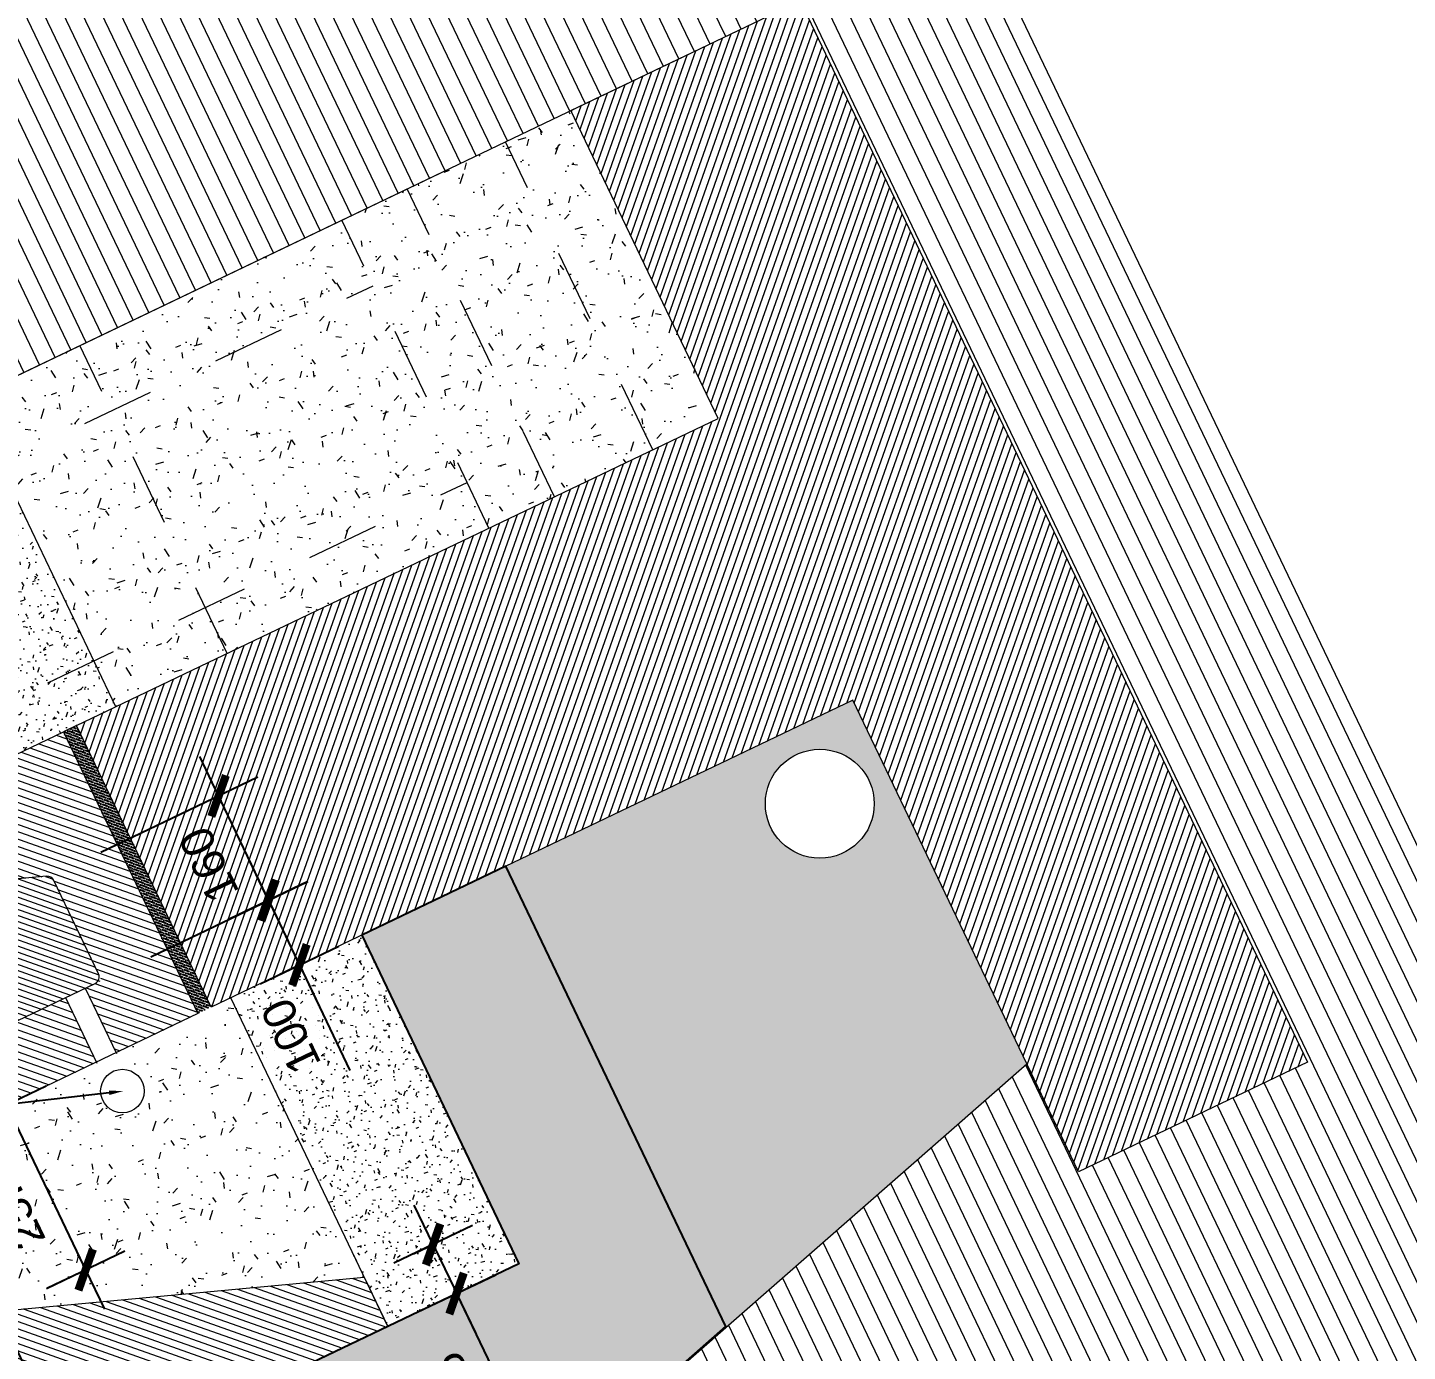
# Model space of a CAD drawing. Header units: metres. Extents: x 678805 to 1359287, y 2747329 to 5497370.
# Drawn here: x 679485.186 to 679487.086, y 2747419.676 to 2747421.499 of the extents above; entities that cross this region are included whole.
import ezdxf
from ezdxf import colors
from ezdxf.entities.mleader import LeaderData, LeaderLine
from ezdxf.math import Vec2, Vec3

# ---------------------------------------------------------------- set-up
doc = ezdxf.new("R2010")
doc.units = ezdxf.units.M
doc.linetypes.add('XREF_MON_WATERFEATURE$0$DASH_1', pattern=[0.4, 0.1, -0.3])
doc.linetypes.add('XREF_MON_WATERFEATURE$0$HIDDEN', pattern=[0.375, 0.25, -0.125])
for name, color, linetype, true_color in [('02-L-Waterfeatures 01', 7, 'Continuous', 0x4da6ff), ('XREF_MON_WATERFEATURE$0$01-TX-Dimensions_1-25', 7, 'Continuous', 0x3f5f7f), ('XREF_MON_WATERFEATURE$0$EIT_3 TR sorra', 7, 'Continuous', 0xd8ceb0)]:
    doc.layers.add(name, color=color, linetype=linetype, true_color=true_color)
doc.layers.add('XREF_MON_WATERFEATURE$0$00_Aux', color=6, linetype='Continuous', plot=False)
for name, color, linetype in [('XREF_MON_WATERFEATURE$0$01-TX', 7, 'Continuous'), ('XREF_MON_WATERFEATURE$0$02-L-Waterfeatures 02', 152, 'Continuous'), ('XREF_MON_WATERFEATURE$0$COTAUX', 7, 'Continuous')]:
    doc.layers.add(name, color=color, linetype=linetype)
for name, color, linetype, lineweight, true_color in [('XREF_MON_WATERFEATURE$0$02-L-projecció', 7, 'Continuous', 5, 0x636363), ('XREF_MON_WATERFEATURE$0$02-L-projecció 2', 7, 'Continuous', 5, 0x636363), ('XREF_MON_WATERFEATURE$0$3-TR grava', 7, 'Continuous', 5, 0x666666), ('XREF_MON_WATERFEATURE$0$3-TR tot_u', 7, 'Continuous', 5, 0x787878)]:
    doc.layers.add(name, color=color, linetype=linetype, lineweight=lineweight, true_color=true_color)
for name, color, linetype, lineweight in [('XREF_MON_WATERFEATURE$0$02-L-seccionat', 6, 'Continuous', 5), ('XREF_MON_WATERFEATURE$0$3-TR Formigó', 252, 'Continuous', 0), ('XREF_MON_WATERFEATURE$0$3-TR terra compactada', 45, 'Continuous', 0), ('XREF_MON_WATERFEATURE$0$3-TR Tot-u', 37, 'Continuous', 0)]:
    doc.layers.add(name, color=color, linetype=linetype, lineweight=lineweight)
doc.styles.add('XREF_MON_WATERFEATURE$0$Standard', font='arial.ttf')
doc.dimstyles.new('XREF_MON_WATERFEATURE$0$E20', dxfattribs={"dimscale": 0.03, "dimtxt": 1.5, "dimasz": 0.2, "dimexe": 0.1, "dimexo": 2.5, "dimgap": 1, "dimtad": 1, "dimdec": 0, "dimlfac": 1000, "dimzin": 0, "dimdsep": 46, "dimtxsty": 'XREF_MON_WATERFEATURE$0$Standard', "dimblk1": 'XREF_MON_WATERFEATURE$0$LINCOT200', "dimblk2": 'XREF_MON_WATERFEATURE$0$LINCOT200', "dimsah": 1, "dimcen": 0.1, "dimdle": 0.1, "dimclrt": 256, "dimadec": 0, "dimazin": 0, "dimtfac": 0.01538461538461539, "dimtdec": 0, "dimtofl": 0, "dimtmove": 0, "dimatfit": 3, "dimldrblk": 'XREF_MON_WATERFEATURE$0$LINCOT200', "dimfxl": 1, "dimtolj": 1, "dimtzin": 0, "dimarcsym": 0})
pattern_1 = [(44.99999999989516, (-45.99746788525954, 30.80656202230603), (-0.006735192090789537, 0.006735192090814185), [])]
pattern_2 = [(140.2767808813828, (0, 0), (0.007529408319146686, 0.09112977025436622), [0.009525, -0.104775]), (85.27678088138289, (0, 0), (-0.09544218246381948, -0.0180829760590076), [0.007619999999999997, -0.08382029208499997]), (190.7282255813828, (0.0006274492479860783, 0.007594123017042875), (-0.08791277024958873, 0.07304679397383136), [0.008095004399999994, -0.08904512229999995]), (136.4609808813828, (-0.02539970353245735, -0.0001227003522217274), (0.02036616536872721, 0.135639486306251), [0.0142875, -0.1571625]), (186.9123384913829, (-0.02370253717526793, 0.01118057989515364), (-0.1242850351344667, 0.1181030589831279), [0.01214251157, -0.13356780408]), (81.46093205138288, (-0.02539970353245735, -0.0001227003522217274), (-0.1242850351284048, 0.1181030589898943), [0.011429983535, -0.1257298659599999]), (111.2767808813828, (-0.01911112759262323, 0.01260782638564706), (0.05076579922627469, 0.07605331832968264), [0.009524999999999997, -0.104775]), (56.27678088138281, (-0.01911112759262323, 0.01260782638564706), (-0.09224218262257797, 0.03045577347668214), [0.00762, -0.08381999999999999]), (161.7282258813828, (-0.01488064462319016, 0.01894560316577554), (-0.04147638387081798, 0.1065090916350388), [0.008095004399999996, -0.08904496879999996]), (127.7767808813828, (0, 0), (-0.04228448622992289, 0.001340052794281248), [0, -0.082804, 0, -0.08509, 0, -0.0841375]), (97.77678088138279, (0, 0), (-0.05025109645929177, 0.03316746933154464), [0, -0.04851399999999999, 0, -0.08089899999999998, 0, -0.0320675]), (57.77678088138285, (0.0001368108205497265, -0.02832066966220737), (0.002536838549615339, 0.06780834352447479), [0, -0.03174999999999999, 0, -0.09905999999999998, 0, -0.131445]), (47.77678088138283, (0.0001981612294912338, -0.04102052142843604), (-0.01307088239659678, 0.07400231239268362), [0, -0.041275, 0, -0.065786, 0, -0.093345])]

# ---------------------------------------------------------------- blocks, each defined once
blk = doc.blocks.new('XREF_MON_WATERFEATURE$0$Bench')
at = {"layer": 'XREF_MON_WATERFEATURE$0$3-TR Formigó'}
h = blk.add_hatch(dxfattribs=at)
h.set_pattern_fill('ANSI31', color=256, scale=0.002999999999999998, angle=-18.27604261032588, style=0)
h.set_pattern_definition([(44.99999999989514, (-45.49588849255815, 30.80655877431855), (-0.006735192090789539, 0.006735192090814186), [])])
h.paths.add_polyline_path([(0, -4.656612873077393e-10), (0.50157939363271, -3.247521817684174e-06), (0.50157939363271, -0.1000032475218177), (0.2407935219807274, -0.1000032475218177), (0.0750000006519258, -0.5499999993480742), (4.656612873077393e-10, -0.5499999998137355)])
at = {"layer": 'XREF_MON_WATERFEATURE$0$02-L-seccionat'}
blk.add_lwpolyline([(0, -4.656612873077393e-10), (0.50157939363271, -3.247521817684174e-06), (0.50157939363271, -0.1000032475218177), (0.2407935219807274, -0.1000032475218177), (0.0750000006519258, -0.5499999993480742), (4.656612873077393e-10, -0.5499999998137355)], close=True, dxfattribs=at)
blk = doc.blocks.new('XREF_MON_WATERFEATURE$0$WaterFall Channel')
at = {"layer": 'XREF_MON_WATERFEATURE$0$3-TR Formigó'}
h = blk.add_hatch(dxfattribs=at)
h.set_pattern_fill('ANSI31', color=256, scale=0.002999999999999998, angle=-18.27604261032588, style=0)
h.set_pattern_definition(pattern_1)
h.paths.add_polyline_path([(0.09851920045912266, -5.111424252390862e-05), (-1.862645149230957e-09, -4.21903096139431e-05), (-1.586973667144775e-06, -0.3450375250540674), (0.09851920185610652, -0.3450375245884061)])
h = blk.add_hatch(dxfattribs=at)
h.set_pattern_fill('ANSI31', color=256, scale=0.002999999999999998, angle=-18.27604261032588, style=0)
h.set_pattern_definition(pattern_1)
edge = h.paths.add_edge_path()
edge.add_line((0.2580314185521885, -0.3999952720651739), (0.0985192027874291, -0.3999831625260413))
edge.add_line((0.0985192027874291, -0.3999831625260413), (0.09850334841758013, -0.3750360794365406))
edge.add_line((0.09850334841758013, -0.3750360794365406), (8.132075890898705e-06, -0.3750389693304896))
edge.add_line((8.132075890898705e-06, -0.3750389693304896), (2.610962837934494e-06, -0.4999805477447808))
edge.add_line((2.610962837934494e-06, -0.4999805477447808), (0.4298762682080269, -0.5000129554420709))
edge.add_line((0.4298762682080269, -0.5000129554420709), (0.4298762682080269, -0.1000000004656613))
edge.add_line((0.4298762682080269, -0.1000000004656613), (0.4998762682080269, -0.1000000004656613))
edge.add_line((0.4998762682080269, -0.1000000004656613), (0.4998762686548925, -0.02505663478112696))
edge.add_arc((0.4898366796350784, -0.02645006639107605), 0.01013582751127793, 7.901811386936648, 96.45579607710752)
edge.add_line((0.4886970412917435, -0.01637851120904088), (0.3952812625161918, -0.0274717642880464))
edge.add_line((0.3952812625161918, -0.0274717642880464), (0.2580314185521885, -0.3999952720651739))
at = {"layer": 'XREF_MON_WATERFEATURE$0$02-L-seccionat'}
blk.add_lwpolyline([(4.656612873077393e-10, -4.656612873077393e-10), (0.09851920325309038, -4.656612873077393e-10), (0.09851920325309038, -0.3899839207848978, 0.4141913255382975), (0.1085184440340928, -0.3999839207560771), (0.2510580586641579, -0.399994742634442, 0.3142384861403481), (0.260442213579803, -0.3934518925298635), (0.3931626223038822, -0.0332221772634832, -0.2820400704616889), (0.4013667897201669, -0.02674909950616764), (0.4886970412917435, -0.01637851120904088, -0.4492722296790671), (0.4998762696050107, -0.02630873816087842), (0.4998762682080269, -0.1000000004656613), (0.4398762682080269, -0.1000000004656613, 0.414213562373095), (0.4298762682080269, -0.1100000004656613), (0.4298762682080269, -0.5000129554420709), (-2.265442162752151e-06, -0.4999805482104421), (4.656612873077393e-10, -4.656612873077393e-10)], format="xyb", dxfattribs=at)
blk = doc.blocks.new('XREF_MON_WATERFEATURE$0$Font')
at = {"layer": 'XREF_MON_WATERFEATURE$0$02-L-Waterfeatures 02', "lineweight": 9, "transparency": 33554687}
h = blk.add_hatch(dxfattribs=at)
h.set_pattern_fill('ANSI31', color=256, scale=0.002499999999999999, angle=2.627825166700061e-09)
h.set_pattern_definition([(45.00000000262781, (2.000490661710501, -0.440017266664654), (-0.005612660075925642, 0.005612660075410798), [])])
edge = h.paths.add_edge_path()
edge.add_line((1.800098594278097, 1.504928372334689), (1.800098593346775, 1.109996326325006))
edge.add_line((1.800098593346775, 1.109996326267719), (1.959610811672671, 1.109934739693862))
edge.add_line((1.959610811434686, 1.109934739535674), (2.096860655398689, 1.482458247312802))
edge.add_line((2.096860656514764, 1.48245824733749), (2.190276435238792, 1.49360097657212))
edge.add_arc((2.191415851935744, 1.483529136050493), 0.01013608618583568, 7.903237830832325, 96.45436951496481, ccw=False)
edge.add_line((2.201455662492663, 1.484922853065655), (2.202041886351375, 1.199959193803714))
edge.add_line((2.2020418853499, 1.199959194054827), (2.501285506412387, 1.199959193589166))
edge.add_line((2.501285506412387, 1.199959193589166), (2.501455659907939, 1.214982734787865))
edge.add_line((2.501455659978092, 1.21498273476027), (2.2114556604065, 1.21498273476027))
edge.add_line((2.2114556604065, 1.21498273476027), (2.211455659940839, 1.504928372791037))
edge.add_line((2.211455660872161, 1.50492837256752), (1.80009859520942, 1.504928372101858))
at = {"layer": 'XREF_MON_WATERFEATURE$0$3-TR Formigó'}
h = blk.add_hatch(dxfattribs=at)
h.set_pattern_fill('ANSI31', color=256, scale=0.003, angle=90, style=0)
h.set_pattern_definition([(134.9999999999999, (-0.1498825298622251, 0.25), (-0.006735192090801866, -0.006735192090801866), [])])
h.paths.add_polyline_path([(2.601663700304925, 0.009979487862437963), (2.13157313130796, 0.009979487862437963), (2.131578129716218, 0.9899328690953553), (1.701582639943808, 0.9899336411617696), (1.701573647093028, 0.009978790301829576), (0.981572616379708, 0.009979047812521458), (0.981572616379708, -0.3400209450628608), (2.601663700304925, -0.3400209448300302)])
at = {"layer": 'XREF_MON_WATERFEATURE$0$3-TR grava'}
h = blk.add_hatch(dxfattribs=at)
h.set_pattern_fill('GRAVEL', color=256, scale=0.002499999999999999, angle=-65.4594079214056)
h.set_pattern_definition([(162.5533795785944, (-60.73961987812072, 34.268218153622), (-0.7308664413105133, 0.2247454003224839), [0.008543035999999997, -0.8457620909891246]), (119.5103330785944, (-60.74776992015541, 34.2707795065362), (0.3742512880765164, -0.6667924889896533), [0.01466011799999999, -1.451351222338099]), (67.05103917859438, (-60.75499120634049, 34.28353771800175), (-0.3716630592082972, -0.8677521653213357), [0.01033703799999999, -1.023368069852499]), (201.8142810785943, (-60.77971801534295, 34.29947213968262), (1.181651354603073, 0.469715154284662), [0.01335011299999999, -1.321660935643449]), (227.3742462585944, (-60.79211216792464, 34.29451124882326), (0.5612966858302837, 0.6053067655956633), [0.01309084249999999, -1.295995193633599]), (291.8142810785944, (-60.80097738606855, 34.28487908840179), (-0.469715154284662, 1.181651354603073), [0.01335011299999999, -1.321660935643449]), (332.2348325485944, (-60.79601649520919, 34.27248493605293), (-0.9205000676641384, 0.4871907998209969), [0.01765484149999998, -1.747827882856174]), (6.795920448594384, (-60.78039436833933, 34.264260455966), (1.455422802273856, 0.1758798357438445), [0.01666798799999999, -1.650131415047624]), (55.97015769859441, (-60.76384348515421, 34.26623283419758), (0.539938702261213, 0.8049723273507521), [0.01339532499999999, -1.3261386424678]), (109.7769503785944, (-60.75634712353349, 34.27733417181298), (0.2323495932458332, -0.6617765230940461), [0.01529283199999999, -0.7493484237499994]), (156.9380298785944, (-60.76152159366757, 34.29172497941181), (-0.9518899865877168, 0.4030529784458049), [0.01977694799999999, -1.957919312804424]), (73.35466690859441, (-60.75418544234708, 34.24202216858976), (0.1619655624356715, 0.5625907985248244), [0.006750113499999984, -0.6682641456085981]), (106.0098264785943, (-60.752251887694, 34.24848945485428), (0.2273336257813093, -0.8036782145792248), [0.01284204949999999, -1.271365974925999]), (159.5405920785944, (-60.75579376192763, 34.26083344756626), (-0.05776387016626403, -0.02637395122873604), [0.008980233499999973, -0.08082232771069978]), (137.7391825885944, (-60.7507082731463, 34.26804179279134), (0.2473974964595234, -0.2360714483909446), [0.004836032999999987, -0.478765559222349]), (226.3420015685944, (-60.75428736675531, 34.27129404479638), (0.1469176592604953, 0.1368857238627072), [0.006839140499999997, -0.3351188247499998]), (325.5043486085944, (-60.75900879548863, 34.26634609512985), (0.1946495940143111, -0.120543708048443), [0.01110799149999999, -0.3591574538227498]), (96.10564325859433, (-60.74985395465046, 34.26005517039448), (-0.005015967701359904, -0.1419016915615013), [0.008032178499999976, -0.1927724529206996]), (310.9301324125944, (-60.76958425808698, 34.30479708965868), (0.4370311227861184, -0.498516847976386), [0.01125219999999997, -1.113970666813471]), (4.886768018594397, (-60.7622124934569, 34.29629592923447), (-0.7408983767459328, -0.05905798282647828), [0.009439973499999975, -0.9345553919549981]), (227.7391825885943, (-60.73830117983744, 34.26532996026799), (0.236071448391113, 0.2473974964597082), [0.00967200249999999, -0.4739295897223496]), (278.1510517485945, (-60.7448056852445, 34.25817177491263), (-0.09044790183450202, 0.6567605553424388), [0.0112522, -1.113970666813499]), (273.9845468585944, (-60.80539785698056, 34.28844523965381), (-0.01634201581114439, 0.3415672532887591), [0.01085087999999997, -0.531693357827648]), (229.3157326785944, (-60.80464385729283, 34.277620583307), (0.5035328153719132, 0.5789328146197837), [0.009091802999999992, -0.9000898345179994]), (1.34200156859438, (-60.79580131126568, 34.23837837064639), (0.3415672532877387, 0.01634201583260717), [0.009672002499999988, -0.4739295897223495]), (311.8946167185944, (-60.78613193240017, 34.23860489111394), (-0.5739168466802447, 0.6454345072093444), [0.0106445685, -1.053809399504999]), (3.984546858594381, (-60.80872454727069, 34.26668266672641), (-0.3415672532888743, -0.01634201580877165), [0.005425439999999984, -0.5371187978276482]), (35.85052455259439, (-60.79738374846056, 34.24184420262463), (0.204681529436305, 0.1632596750812058), [0.003237864999999996, -0.3205498741131497]), (100.5043486105944, (-60.79475929355249, 34.24374053906649), (0.02135798351994013, -0.1996655617274969), [0.01309084249999999, -0.2487263647267248]), (120.5495980385944, (-60.79714589100331, 34.25661201076582), (0.321503382482428, -0.5512647504169874), [0.01213167499999999, -1.201034121583424]), (238.2306596085944, (-60.76420754380524, 34.26397243980318), (0.08915378909610927, 0.1105117726299222), [0.009158096999999995, -0.2197944089919999]), (287.6978186685944, (-60.76902929181233, 34.2561864554882), (0.3328294306101221, -1.034733695266432), [0.01598891899999993, -1.582900226625771]), (355.4859879785943, (-60.7641687206924, 34.24095426965505), (-0.5098428960780156, 0.04643782207191866), [0.006537705999999996, -0.6472348079527495]), (24.54059207859437, (-60.75765127455816, 34.2404397316277), (0.03138991893752502, 0.08413782139499214), [0.003809999999999997, -0.05968999999999995]), (54.7970292385944, (-60.79594045411795, 34.25855850661173), (-0.2988512862779227, -0.4156731392452753), [0.008821673999999996, -0.8733485193299996]), (342.5533795785944, (-60.79085496626794, 34.26576685137115), (0.730866441309711, -0.2247454003250359), [0.01708607199999999, -0.8372190549891244]), (294.5405920785944, (-60.77455488080159, 34.26064414530993), (0.08413782139499214, -0.03138991893752502), [0.01650999999999999, -0.04698999999999998]), (259.8454385785944, (-60.76769765373319, 34.24562553851865), (-0.1406075784639759, -0.7622563603398058), [0.01004023899999999, -0.9939829181034995]), (188.5951961785943, (-60.76946778828278, 34.2357425801456), (-0.257429431892943, -0.04773193475317565), [0.009245726999999995, -0.4530412509692998]), (142.1865674385944, (-60.77860968792811, 34.23436078149825), (-1.078743774950315, 0.8337740209468909), [0.01505362749999999, -1.490311610573449]), (109.9666708185944, (-60.79050224320963, 34.24359005969018), (-0.2850974958072774, 0.7773042633900631), [0.01592573649999995, -1.576646161405996])])
edge = h.paths.add_edge_path(flags=16)
edge.add_arc((1.592609730549157, 0.1125953299924731), 0.07500000000000284, 0, 360)
h.paths.add_polyline_path([(1.701574961654842, 0.5399805158376694), (0.9976887502707541, 0.5410989155061543), (1.145767423324287, 0.00997891929000616), (1.701573131605983, 0.009979487862437963)])
at = {"layer": 'XREF_MON_WATERFEATURE$0$3-TR terra compactada'}
h = blk.add_hatch(dxfattribs=at)
h.set_pattern_fill('LINE', color=256, scale=0.0075, style=0)
h.set_pattern_definition([(1.590277340731758e-14, (-1.593222049996257, -1.450000001117587), (0, 0.0238125), [])])
edge = h.paths.add_edge_path()
edge.add_line((-1.508667595218867, 0.9890606738626957), (-1.508667595192252, -0.6048951202948476))
edge.add_line((-1.508667595218867, -0.6048951202537864), (6.136539501577078, -0.6048951200357733))
edge.add_line((6.136539502069354, -0.6048951200209558), (6.135368614665779, 0.7910603175694269))
edge.add_line((6.135368613991886, 0.7910603177733719), (3.626572259866925, 0.8105940809709242))
edge.add_line((3.626572260633111, 0.8105940809473395), (3.548124667638425, 1.011210944756913))
edge.add_line((3.548124666791409, 1.011210944736376), (2.60166369870992, 1.018580193498171))
edge.add_line((2.601663698907942, 1.01858019316569), (2.601663700051208, 0.1099791904142415))
edge.add_line((2.601663700770587, 0.1099791903980076), (2.601663700770587, -0.3400208096019923))
edge.add_line((2.601663699839264, -0.3400208093225956), (0.9815726160337759, -0.3400210808148136))
edge.add_line((0.9815726173110306, -0.3400210812687874), (0.9815726173110306, 0.00997891873121265))
edge.add_line((0.9815726173110306, 0.009978918824344873), (1.145767424071051, 0.00997891916307908))
edge.add_line((1.145767423324287, 0.00997891929000616), (0.8764049971942496, 0.9722189113882429))
edge.add_line((0.8764049969613552, 0.9722189116291702), (-1.508667595224254, 0.9890606740160933))
at = {"layer": 'XREF_MON_WATERFEATURE$0$3-TR Tot-u'}
h = blk.add_hatch(dxfattribs=at)
h.set_pattern_fill('EARTH', color=256, scale=0.005, angle=-84.07414778341365)
h.set_pattern_definition([(275.9258522165863, (0, 0), (0.0348582512672567, -0.02830242601949161), [0.03175, -0.03175]), (275.9258522165863, (0.01184262707829475, 0.001229217275977135), (0.0348582512672567, -0.02830242601949161), [0.03175, -0.03175]), (275.9258522165863, (0.02368525415658951, 0.002458434551954269), (0.0348582512672567, -0.02830242601949161), [0.03175, -0.03175]), (5.925852216586342, (0.02804253622889519, -0.001079368870705366), (0.02830242601949161, 0.0348582512672567), [0.03174999999999997, -0.03174999999999997]), (5.925852216586342, (0.02927175257354975, -0.01292199594900012), (0.02830242601949161, 0.0348582512672567), [0.03174999999999997, -0.03174999999999997]), (5.925852216586342, (0.03050096984952688, -0.02476462279446423), (0.02830242601949161, 0.0348582512672567), [0.03174999999999997, -0.03174999999999997])])
h.paths.add_polyline_path([(-1.508667595218867, 0.9890606738626957), (0.8764049969613552, 0.9722189116291702), (0.9987608520314097, 0.5399836259894073), (1.701574961654842, 0.5399805158376694), (1.70157584734261, 0.759980516275391), (1.200005445629358, 0.7599829565733671), (1.200005536898971, 1.169738783501089), (-1.314310426823795, 1.189054771792144), (-1.291731706354767, 1.138879837468266), (-1.508667595218867, 1.140546426177025)])
at = {"layer": 'XREF_MON_WATERFEATURE$0$3-TR tot_u'}
h = blk.add_hatch(dxfattribs=at)
h.set_pattern_fill('AR-CONC', color=256, scale=0.0005, angle=90.27678088138283)
h.set_pattern_definition(pattern_2)
edge = h.paths.add_edge_path()
edge.add_line((1.701578940730542, 1.409979487769306), (1.440799058413151, 1.409979487769306))
edge.add_line((1.440799058414996, 1.409979488234967), (1.275005537086194, 0.9599827364087106))
edge.add_line((1.275005537085235, 0.9599827360361814), (1.70157696288593, 0.9599805160570674))
edge.add_line((1.701576963532716, 0.9599805157631636), (1.701577849410629, 1.134941963122397))
edge.add_line((1.701577848754823, 1.134941963013262), (1.676064542044557, 1.134941963204854))
edge.add_arc((1.650083779357374, 1.149941962677985), 0.02999999999999986, 179.9999999999996, 330.00000176630294, ccw=False)
edge.add_arc((1.650083779357374, 1.149941962677985), 0.03000000000000003, 29.999999260610423, 180, ccw=False)
edge.add_line((1.676064541563392, 1.164941962342709), (1.701577972141844, 1.164941962438507))
edge.add_line((1.701577973086387, 1.164941962342709), (1.701578941454631, 1.409979487637663))
h = blk.add_hatch(dxfattribs=at)
h.set_pattern_fill('AR-CONC', color=256, scale=0.0002499999999999999, angle=90.27678088148771)
h.set_pattern_definition([(140.2767808814876, (0, 0), (0.003764704159489953, 0.04556488512718997), [0.004762499999999998, -0.05238749999999998]), (85.27678088148768, (0, 0), (-0.04772109123189317, -0.009041488029591135), [0.003809999999999997, -0.04191014604249997]), (190.7282255814877, (0.0003137243911623955, 0.003797061275690794), (-0.04395638512486119, 0.03652339698683523), [0.004047502200000001, -0.04452256114999999]), (136.4609808814877, (-0.01269985176622868, -6.134994328022003e-05), (0.01018308268423948, 0.06781974315314414), [0.007143749999999996, -0.07858124999999996]), (186.9123384914877, (-0.01185126835480332, 0.005590290063992143), (-0.06214251756734138, 0.05905152949145021), [0.006071255784999996, -0.06678390203999994]), (81.46093205148773, (-0.01269985176622868, -6.134994328022003e-05), (-0.06214251756431045, 0.05905152949483337), [0.005714991767499996, -0.06286493297999994]), (111.2767808814877, (-0.009555563796311617, 0.006303913425654173), (0.02538289961306774, 0.03802665916488777), [0.004762499999999995, -0.05238749999999995]), (56.27678088148772, (-0.009555563796311617, 0.006303913425654173), (-0.04612109131131682, 0.01522788673825666), [0.003809999999999997, -0.04190999999999995]), (161.7282258814877, (-0.007440322078764439, 0.009472801350057125), (-0.02073819193550643, 0.05325454581748144), [0.004047502199999996, -0.04452248439999996]), (127.7767808814877, (0, 0), (-0.02114224311496267, 0.0006700263971019344), [0, -0.04140199999999998, 0, -0.04254499999999999, 0, -0.04206874999999998]), (97.77678088148762, (0, 0), (-0.02512554822967622, 0.01658373466572633), [0, -0.02425699999999998, 0, -0.04044949999999996, 0, -0.01603374999999999]), (57.7767808814877, (6.84056431055069e-05, -0.01416033459827304), (0.001268419274745624, 0.03390417176223971), [0, -0.01587499999999998, 0, -0.04952999999999995, 0, -0.0657224999999999]), (47.77678088148769, (9.90801490843296e-05, -0.02051026094704866), (-0.006535441198366108, 0.03700115619632984), [0, -0.02063749999999999, 0, -0.03289299999999998, 0, -0.04667249999999997])])
h.paths.add_polyline_path([(2.601663697510958, 0.9299591945018619), (2.601663700304925, 1.07995919464156), (2.131455661263317, 1.07995919464156), (2.131572617217898, 0.929979948559776)])
h = blk.add_hatch(dxfattribs=at)
h.set_pattern_fill('AR-CONC', color=256, scale=0.0002499999999999998, angle=90.27678088138283)
h.set_pattern_definition([(140.2767808813828, (0, 0.01999999955296516), (0.003764704159573343, 0.04556488512718308), [0.004762499999999997, -0.05238749999999997]), (85.27678088138289, (0, 0.01999999955296516), (-0.04772109123190971, -0.009041488029503799), [0.003809999999999997, -0.04191014604249996]), (190.7282255813828, (0.0003137243911623955, 0.02379706129431725), (-0.04395638512479433, 0.03652339698691566), [0.004047502199999994, -0.04452256114999994]), (136.4609808813828, (-0.01269985176622868, 0.01993865007534623), (0.0101830826843636, 0.06781974315312546), [0.007143749999999994, -0.07858124999999992]), (186.9123384913829, (-0.01185126788914204, 0.02559029031544924), (-0.06214251756723332, 0.05905152949156391), [0.006071255784999996, -0.06678390203999995]), (81.46093205138288, (-0.01269985176622868, 0.01993865007534623), (-0.06214251756420239, 0.0590515294949471), [0.005714991767499995, -0.06286493297999993]), (111.2767808813828, (-0.009555563796311617, 0.02630391321144998), (0.02538289961313733, 0.03802665916484131), [0.004762499999999995, -0.05238749999999995]), (56.27678088138281, (-0.009555563796311617, 0.02630391321144998), (-0.04612109131128896, 0.01522788673834106), [0.003809999999999998, -0.04190999999999997]), (161.7282258813828, (-0.007440322078764439, 0.02947280183434486), (-0.02073819193540897, 0.05325454581751939), [0.004047502199999995, -0.04452248439999994]), (127.7767808813828, (0, 0.01999999955296516), (-0.02114224311496143, 0.0006700263971406275), [0, -0.04140199999999997, 0, -0.04254499999999997, 0, -0.04206874999999997]), (97.77678088138279, (0, 0.01999999955296516), (-0.02512554822964587, 0.01658373466577231), [0, -0.02425699999999998, 0, -0.04044949999999996, 0, -0.01603374999999999]), (57.77678088138285, (6.84056431055069e-05, 0.005839665420353413), (0.001268419274807668, 0.03390417176223738), [0, -0.01587499999999998, 0, -0.04952999999999996, 0, -0.06572249999999993]), (47.77678088138283, (9.908061474561691e-05, -0.0005102609284222126), (-0.006535441198298384, 0.03700115619634179), [0, -0.02063749999999999, 0, -0.03289299999999998, 0, -0.04667249999999997])])
h.paths.add_polyline_path([(1.701576871797442, 0.9599805162288249), (1.200005445629358, 0.9593995842151344), (1.200005445629358, 0.7599829565733671), (1.70157584734261, 0.759980516275391)])
h = blk.add_hatch(dxfattribs=at)
h.set_pattern_fill('AR-CONC', color=256, scale=0.0005, angle=90.27678088138283)
h.set_pattern_definition(pattern_2)
h.paths.add_polyline_path([(2.601663697510958, 0.9299591945018619), (2.131572617217898, 0.9299591947346926), (2.131572616286576, 0.009979513473808765), (2.601663700304925, 0.009979462018236518)])
at = {"layer": 'XREF_MON_WATERFEATURE$0$EIT_3 TR sorra'}
h = blk.add_hatch(dxfattribs=at)
h.set_pattern_fill('ANSI36', color=256, scale=0.001075000000000009, angle=-1.014200710357327, style=0, double=1)
h.set_pattern_definition([(43.98579928964266, (0, 0), (0.001927275125572216, 0.006603891924043958), [0.00853281250000007, -0.001706562500000014, 0, -0.001706562500000014])])
h.paths.add_polyline_path([(1.701576858758926, 0.9899332290515304), (2.131572617217898, 0.9899332807399333), (2.131455661263317, 1.009917056420818), (1.701580367051065, 1.009949463419616)])
at = {"layer": 'XREF_MON_WATERFEATURE$0$00_Aux'}
blk.add_lwpolyline([(-1.508667595218867, 0.9890606738626957), (0.8764049969613552, 0.9722189116291702), (0.9987608520314097, 0.5399836259894073), (1.701574961654842, 0.5399805158376694), (1.70157584734261, 0.759980516275391), (1.200005445629358, 0.7599829565733671), (1.200005536898971, 1.169738783501089), (-1.314310426823795, 1.189054771792144), (-1.291731706354767, 1.138879837468266), (-1.508667595218867, 1.140546426177025)], close=True, dxfattribs=at)
at = {"layer": 'XREF_MON_WATERFEATURE$0$02-L-projecció', "linetype": 'XREF_MON_WATERFEATURE$0$DASH_1', "ltscale": 0.05}
for points in [[(1.800082743633538, 1.164941962808371), (1.676064542029053, 1.164941962342709)], [(1.800082745496184, 1.1349419625476), (1.676063507329673, 1.134941963478923)]]:
    blk.add_lwpolyline(points, dxfattribs=at)
at = {"layer": 'XREF_MON_WATERFEATURE$0$02-L-projecció'}
for points in [[(2.131455661263317, 0.9299591947346926), (2.601663697510958, 0.9299591945018619), (2.601663700304925, 1.07995919464156)], [(2.131572617217898, 0.9899332807399333), (2.131455661263317, 1.009917056420818)], [(1.2000055401586, 0.9599827355705202), (1.701576963532716, 0.9599805157631636)], [(1.200005445629358, 0.9393995846621692), (1.200004573445767, 0.7599829565733671)], [(2.601663697510958, 0.9299591945018619), (2.601663700304925, 0.20997891924344)], [(1.200005445629358, 0.7599829565733671), (1.70157584734261, 0.759980516275391)], [(0.9987608520314097, 0.5399836259894073), (1.701574961654842, 0.5399805158376694)]]:
    blk.add_lwpolyline(points, dxfattribs=at)
blk.add_lwpolyline([(-1.508667595218867, 0.9890606738626957), (-1.508667595218867, -0.6048951202537864), (6.136539502069354, -0.6048951200209558), (6.135368613991886, 0.7910603177733719), (3.626572260633111, 0.8105940809473395), (3.548124666791409, 1.011210944736376), (2.601663698907942, 1.01858019316569), (2.601663700770587, 0.1099791903980076), (2.601663699839264, -0.3400208093225956), (0.9815726173110306, -0.3400210812687874), (0.9815726173110306, 0.009978918824344873), (1.145767423324287, 0.00997891929000616), (0.8764049969613552, 0.9722189116291702)], close=True, dxfattribs=at)
at = {"layer": 'XREF_MON_WATERFEATURE$0$02-L-projecció 2', "linetype": 'XREF_MON_WATERFEATURE$0$HIDDEN', "ltscale": 0.25}
for points in [[(2.20145566156134, 1.199959194054827), (2.201455569360405, 0.3599795061163604)], [(2.501663697883487, 1.199959194287658), (2.501663605682552, 0.3599795061163604)], [(2.131572614889592, 0.7599795060232282), (2.601663697976619, 0.7599795078858733)], [(2.131572616286576, 0.3599795061163604), (2.601663699839264, 0.3599795077461749)], [(2.131572616752237, 0.2599795060232282), (2.601663699839264, 0.2599795078858733)], [(2.13157261768356, 0.1099795056506991), (2.601663701236248, 0.1099795075133443)]]:
    blk.add_lwpolyline(points, dxfattribs=at)
at = {"layer": 'XREF_MON_WATERFEATURE$0$02-L-seccionat'}
blk.add_lwpolyline([(2.131572617217898, 0.9899332807399333), (2.131572616286576, 0.009979513473808765), (2.601663700304925, 0.009979462018236518), (2.601663700304925, -0.3400209448300302), (0.981572616379708, -0.3400209450628608), (0.9815726173110306, 0.009978918824344873), (1.701573132071644, 0.00997891929000616), (1.701577128376812, 0.9899332295171916), (2.131572617217898, 0.9899332807399333)], dxfattribs=at)
for centre, radius in [((1.650083779357374, 1.149941962677985), 0.02999999999999997), ((1.592609730549157, 0.1125953299924731), 0.075)]:
    blk.add_circle(centre, radius, dxfattribs=at)
for name, p in [('XREF_MON_WATERFEATURE$0$Bench', (1.200005536433309, 1.509982735384256)), ('XREF_MON_WATERFEATURE$0$WaterFall Channel', (1.701579393353313, 1.509930012049153))]:
    blk.add_blockref(name, p)
blk = doc.blocks.new('XREF_MON_WATERFEATURE$0$LINCOT200')
for p, q in [((0, -9.999961704014428), (0, 10.00003829598555)), ((3.694822225952521e-13, 3.829598557558711e-05), (10.00000000000051, 3.829598557558711e-05))]:
    blk.add_line(p, q)
at = {"const_width": 1.875}
blk.add_lwpolyline([(3.535533801624467, -3.535495714255788), (-3.535533950636761, 3.535572157214077)], dxfattribs=at)
at = {"layer": 'XREF_MON_WATERFEATURE$0$COTAUX'}
blk.add_line((0, 0), (-1.249999999999915, 0), dxfattribs=at)
blk = doc.blocks.new('*D649')
at = {"layer": 'DEFPOINTS', "color": 0, "transparency": 16777216}
for p in [(679485.6817476428, 2747419.710311109), (679485.7849358582, 2747419.494530882), (679485.1855639552, 2747419.473031216)]:
    blk.add_point(p, dxfattribs=at)
at = {"layer": 'XREF_MON_WATERFEATURE$0$01-TX-Dimensions_1-25', "color": 0, "lineweight": -2, "transparency": 16777216}
for p, q in [((679485.7141039926, 2747419.642649697), (679485.7862301129, 2747419.491824425)), ((679485.2941650843, 2747419.259839496), (679485.779522946, 2747419.491942373)), ((679485.2179203047, 2747419.405369804), (679485.2900464251, 2747419.254544532))]:
    blk.add_line(p, q, dxfattribs=at)
at = {"layer": 'XREF_MON_WATERFEATURE$0$01-TX-Dimensions_1-25', "color": 0, "lineweight": -2, "transparency": 16777216, "xscale": 0.006, "yscale": 0.006, "zscale": 0.006}
for p, rotation in [((679485.7849358589, 2747419.494530881), 25.55758288666668), ((679485.2887521711, 2747419.257250988), 205.5575828866667)]:
    blk.add_blockref('XREF_MON_WATERFEATURE$0$LINCOT200', p, dxfattribs=dict(at, rotation=rotation))
at = {"layer": 'XREF_MON_WATERFEATURE$0$01-TX-Dimensions_1-25', "transparency": 16777216, "insert": (679485.5596987212, 2747419.328098716), "char_height": 0.045, "attachment_point": 5, "rotation": 205.5575828866667, "style": 'XREF_MON_WATERFEATURE$0$Standard'}
blk.add_mtext('\\A1;550', dxfattribs=at)
blk = doc.blocks.new('*D650')
at = {"layer": 'DEFPOINTS', "color": 0, "transparency": 16777216}
for p in [(679485.7441022041, 2747419.823264264), (679485.6493912697, 2747419.777972569), (679485.6817476425, 2747419.710311108)]:
    blk.add_point(p, dxfattribs=at)
at = {"layer": 'XREF_MON_WATERFEATURE$0$01-TX-Dimensions_1-25', "color": 0, "lineweight": -2, "transparency": 16777216}
for p, q in [((679485.7170526815, 2747419.810328918), (679485.7468086608, 2747419.824558518)), ((679485.746690712, 2747419.817851351), (679485.7738700686, 2747419.761015716)), ((679485.7494090543, 2747419.742667457), (679485.7791650331, 2747419.756897057)), ((679485.7764585764, 2747419.755602803), (679485.8482733396, 2747419.60542862))]:
    blk.add_line(p, q, dxfattribs=at)
at = {"layer": 'XREF_MON_WATERFEATURE$0$01-TX-Dimensions_1-25', "color": 0, "lineweight": -2, "transparency": 16777216, "xscale": 0.006, "yscale": 0.006, "zscale": 0.006}
for p, rotation in [((679485.7441022041, 2747419.823264264), 115.5575828866667), ((679485.7764585764, 2747419.755602803), 295.5575828866667)]:
    blk.add_blockref('XREF_MON_WATERFEATURE$0$LINCOT200', p, dxfattribs=dict(at, rotation=rotation))
at = {"layer": 'XREF_MON_WATERFEATURE$0$01-TX-Dimensions_1-25', "transparency": 16777216, "insert": (679485.7737234364, 2747419.63874123), "char_height": 0.045, "attachment_point": 5, "rotation": 115.55758288666671, "style": 'XREF_MON_WATERFEATURE$0$Standard'}
blk.add_mtext('\\A1;75', dxfattribs=at)
blk = doc.blocks.new('*D651')
at = {"layer": 'DEFPOINTS', "color": 0, "transparency": 16777216}
for p in [(679485.0368818189, 2747419.957905363), (679484.9692211464, 2747419.925554894), (679485.2383469889, 2747419.362680973)]:
    blk.add_point(p, dxfattribs=at)
at = {"layer": 'XREF_MON_WATERFEATURE$0$01-TX-Dimensions_1-25', "color": 0, "lineweight": -2, "transparency": 16777216}
for p, q in [((679485.0692336705, 2747419.8902418), (679485.3073017359, 2747419.3923249)), ((679485.0015729979, 2747419.857891331), (679485.2396410633, 2747419.359974431)), ((679485.3005945769, 2747419.392443295), (679485.2437600743, 2747419.365269122)), ((679485.2383469893, 2747419.362680973), (679485.0881680308, 2747419.290876192))]:
    blk.add_line(p, q, dxfattribs=at)
at = {"layer": 'XREF_MON_WATERFEATURE$0$01-TX-Dimensions_1-25', "color": 0, "lineweight": -2, "transparency": 16777216, "xscale": 0.006, "yscale": 0.006, "zscale": 0.006}
for p, rotation in [((679485.3060076619, 2747419.395031443), 25.55377418202264), ((679485.2383469893, 2747419.362680973), 205.5537741820226)]:
    blk.add_blockref('XREF_MON_WATERFEATURE$0$LINCOT200', p, dxfattribs=dict(at, rotation=rotation))
at = {"layer": 'XREF_MON_WATERFEATURE$0$01-TX-Dimensions_1-25', "transparency": 16777216, "insert": (679485.1671092085, 2747419.270002564), "char_height": 0.045, "attachment_point": 5, "rotation": 205.55377418202264, "style": 'XREF_MON_WATERFEATURE$0$Standard'}
blk.add_mtext('\\A1;75', dxfattribs=at)
blk = doc.blocks.new('*D646')
at = {"layer": 'DEFPOINTS', "color": 0, "transparency": 16777216}
for p in [(679485.1570441651, 2747420.015338978), (679485.0368820259, 2747419.957905462), (679485.1453684813, 2747419.730930598)]:
    blk.add_point(p, dxfattribs=at)
at = {"layer": 'XREF_MON_WATERFEATURE$0$01-TX-Dimensions_1-25', "color": 0, "lineweight": -2, "transparency": 16777216}
for p, q in [((679485.1045498349, 2747419.990248431), (679485.1597508773, 2747420.016632698)), ((679485.262943183, 2747419.79377754), (679485.1596316025, 2747420.009925554)), ((679485.2130362903, 2747419.763273567), (679485.2682373327, 2747419.789657834))]:
    blk.add_line(p, q, dxfattribs=at)
at = {"layer": 'XREF_MON_WATERFEATURE$0$01-TX-Dimensions_1-25', "color": 0, "lineweight": -2, "transparency": 16777216, "xscale": 0.006, "yscale": 0.006, "zscale": 0.006}
for p, rotation in [((679485.157044165, 2747420.015338979), 115.5462524838862), ((679485.2655306204, 2747419.788364116), 295.5462524838862)]:
    blk.add_blockref('XREF_MON_WATERFEATURE$0$LINCOT200', p, dxfattribs=dict(at, rotation=rotation))
at = {"layer": 'XREF_MON_WATERFEATURE$0$01-TX-Dimensions_1-25', "transparency": 16777216, "insert": (679485.165121845, 2747419.875593525), "char_height": 0.045, "attachment_point": 5, "rotation": 115.54625248388618, "style": 'XREF_MON_WATERFEATURE$0$Standard'}
blk.add_mtext('\\A1;25.0', dxfattribs=at)
blk = doc.blocks.new('*D653')
at = {"layer": 'DEFPOINTS', "color": 0, "transparency": 16777216}
for p in [(679485.5600574003, 2747420.208125798), (679485.287552289, 2747420.187018342), (679485.4653766898, 2747420.162848556)]:
    blk.add_point(p, dxfattribs=at)
at = {"layer": 'XREF_MON_WATERFEATURE$0$01-TX-Dimensions_1-25', "color": 0, "lineweight": -2, "transparency": 16777216}
for p, q in [((679485.355213701, 2747420.219374691), (679485.5202599228, 2747420.298301409)), ((679485.5201419743, 2747420.291594242), (679485.5574688924, 2747420.213538711)), ((679485.5330381016, 2747420.195204906), (679485.5627638567, 2747420.209420052)), ((679485.5600574003, 2747420.208125798), (679485.6295304103, 2747420.062848532))]:
    blk.add_line(p, q, dxfattribs=at)
at = {"layer": 'XREF_MON_WATERFEATURE$0$01-TX-Dimensions_1-25', "color": 0, "lineweight": -2, "transparency": 16777216, "xscale": 0.006, "yscale": 0.006, "zscale": 0.006}
for p, rotation in [((679485.5175534664, 2747420.297007155), 115.5575828866667), ((679485.5600574003, 2747420.208125798), 295.5575828866667)]:
    blk.add_blockref('XREF_MON_WATERFEATURE$0$LINCOT200', p, dxfattribs=dict(at, rotation=rotation))
at = {"layer": 'XREF_MON_WATERFEATURE$0$01-TX-Dimensions_1-25', "transparency": 16777216, "insert": (679485.5482959405, 2747420.109926002), "char_height": 0.045, "width": 0.1125000000944142, "attachment_point": 5, "rotation": 115.55758288666671, "style": 'XREF_MON_WATERFEATURE$0$Standard'}
blk.add_mtext('\\A1;100', dxfattribs=at)
blk = doc.blocks.new('*D654')
at = {"layer": 'DEFPOINTS', "color": 0, "transparency": 16777216}
for p in [(679485.44873682, 2747420.440911345), (679485.2187467759, 2747420.330927856), (679485.287552289, 2747420.187018342)]:
    blk.add_point(p, dxfattribs=at)
at = {"layer": 'XREF_MON_WATERFEATURE$0$01-TX-Dimensions_1-25', "color": 0, "lineweight": -2, "transparency": 16777216}
for p, q in [((679485.2864081877, 2747420.363284205), (679485.4514432765, 2747420.442205599)), ((679485.5149647507, 2747420.302419968), (679485.451325328, 2747420.435498432)), ((679485.355213701, 2747420.219374691), (679485.5202597152, 2747420.298301309))]:
    blk.add_line(p, q, dxfattribs=at)
at = {"layer": 'XREF_MON_WATERFEATURE$0$01-TX-Dimensions_1-25', "color": 0, "lineweight": -2, "transparency": 16777216, "xscale": 0.006, "yscale": 0.006, "zscale": 0.006}
for p, rotation in [((679485.44873682, 2747420.440911345), 115.5575828866667), ((679485.5175532587, 2747420.297007055), 295.5575828866667)]:
    blk.add_blockref('XREF_MON_WATERFEATURE$0$LINCOT200', p, dxfattribs=dict(at, rotation=rotation))
at = {"layer": 'XREF_MON_WATERFEATURE$0$01-TX-Dimensions_1-25', "transparency": 16777216, "insert": (679485.4353528208, 2747420.346104494), "char_height": 0.045, "attachment_point": 5, "rotation": 115.55758288666671, "style": 'XREF_MON_WATERFEATURE$0$Standard'}
blk.add_mtext('\\A1;160', dxfattribs=at)
blk = doc.blocks.new('XREF_MON_WATERFEATURE')
at = {"rotation": 115.5575828960451}
blk.add_blockref('XREF_MON_WATERFEATURE$0$Font', (679487.0654881514, 2747419.041906541), dxfattribs=at)
at = {"layer": 'XREF_MON_WATERFEATURE$0$01-TX-Dimensions_1-25'}
for base, p1, p2, angle, picture, middle in [((679485.44873682, 2747420.440911345), (679485.2875522892, 2747420.187018342), (679485.2187467758, 2747420.330927856), 115.5575828866667, '*D654', (679485.4353528209, 2747420.346104494)), ((679485.7849358582, 2747419.494530882), (679485.1855639549, 2747419.473031215), (679485.6817476425, 2747419.710311108), 205.5575828866667, '*D649', (679485.5596987213, 2747419.328098716))]:
    dim = blk.add_linear_dim(base=base, p1=p1, p2=p2, angle=angle, dimstyle='XREF_MON_WATERFEATURE$0$E20', dxfattribs=at)
    dim.commit()
    dim.dimension.update_dxf_attribs({"geometry": picture, "text_midpoint": middle})
dim = blk.add_linear_dim(base=(679485.5600574003, 2747420.208125798), p1=(679485.2875522892, 2747420.187018342), p2=(679485.4653766897, 2747420.162848557), angle=115.5575828866667, text='100', dimstyle='XREF_MON_WATERFEATURE$0$E20', dxfattribs=at)
dim.commit()
dim.dimension.update_dxf_attribs({"geometry": '*D653', "text_midpoint": (679485.5482959406, 2747420.109926002)})
dim = blk.add_linear_dim(base=(679485.1570441651, 2747420.015338978), p1=(679485.1453684812, 2747419.730930598), p2=(679485.0368820258, 2747419.957905462), angle=115.54625237826907, text='25.0', dimstyle='XREF_MON_WATERFEATURE$0$E20', dxfattribs=at)
dim.commit()
dim.dimension.update_dxf_attribs({"geometry": '*D646', "text_midpoint": (679485.2129185821, 2747419.89843878), "dimtype": 129})
for base, p1, p2, angle, picture, middle, dimtype in [((679485.2383469889, 2747419.362680973), (679485.0368818188, 2747419.957905363), (679484.9692211467, 2747419.925554894), 205.553774025576, '*D651', (679485.1442974021, 2747419.317713222), 129), ((679485.7441022041, 2747419.823264264), (679485.6817476425, 2747419.710311108), (679485.6493912695, 2747419.777972569), 115.5575828866667, '*D650', (679485.8214325781, 2747419.661556209), 128)]:
    dim = blk.add_linear_dim(base=base, p1=p1, p2=p2, angle=angle, dimstyle='XREF_MON_WATERFEATURE$0$E20', dxfattribs=at)
    dim.commit()
    dim.dimension.update_dxf_attribs({"geometry": picture, "text_midpoint": middle, "dimtype": dimtype})
at = {"layer": 'XREF_MON_WATERFEATURE$0$01-TX'}
ml = blk.add_multileader_mtext('Standard', dxfattribs=at)
ml.set_content('WATER SUPPLIERS', color=256, style='XREF_MON_WATERFEATURE$0$Standard')
ml.set_leader_properties()
ml.build(insert=Vec2(0, 0))
ml.multileader.update_dxf_attribs({"dogleg_length": 0.07692307692307693, "arrow_head_size": 0.01923076923076923})
ctx = ml.context
ctx.base_point, ctx.char_height, ctx.arrow_head_size, ctx.landing_gap_size, ctx.plane_origin, ctx.plane_x_axis, ctx.plane_y_axis = Vec3(679484.5152654932, 2747419.978199014), 0.05, 0.01923076923076923, 0.01923076923076923, Vec3(679485.8522025214, 2747418.887940528), Vec3(-0.4281212612115987, 0.9037212986859335), Vec3(-0.9037212986859335, -0.4281212612115987)
notes = []
notes.append((ctx, [(0, (1, 1, 0), (679484.5317316955, 2747419.943440503), (-0.4281212612115987, 0.9037212986859335), 0.03846153846153853, [(0, [(679485.3169867783, 2747420.034296324)], 0, [])])]))
ctx.mtext.insert, ctx.mtext.text_direction, ctx.mtext.rotation, ctx.mtext.flow_direction = Vec3(679484.4840540759, 2747419.984692718), Vec3(-0.4281212612115987, 0.9037212986859335), 1.564072090888421, 5
ml = blk.add_multileader_mtext('Standard', dxfattribs=at)
ml.set_content('PRECAST CONCRETE CHANNEL BLOCK\\P50x90x50cm', color=256, style='XREF_MON_WATERFEATURE$0$Standard')
ml.set_leader_properties()
ml.build(insert=Vec2(0, 0))
ml.multileader.update_dxf_attribs({"dogleg_length": 0.07692307692307693, "arrow_head_size": 0.01923076923076923})
ctx = ml.context
ctx.base_point, ctx.char_height, ctx.arrow_head_size, ctx.landing_gap_size, ctx.plane_origin, ctx.plane_x_axis, ctx.plane_y_axis = Vec3(679485.2498496083, 2747418.417776508), 0.05, 0.01923076923076923, 0.01923076923076923, Vec3(679485.4879302694, 2747418.811470242), Vec3(-0.4281212612115987, 0.9037212986859335), Vec3(-0.9037212986859335, -0.4281212612115987)
notes.append((ctx, [(1, (1, 1, 0), (679484.6410269395, 2747419.702940462), (0.4281212612115987, -0.9037212986859335), 0.03846153846153853, [(0, [(679484.9527145263, 2747419.957826037)], 0, [])])]))
ctx.mtext.insert, ctx.mtext.text_direction, ctx.mtext.rotation, ctx.mtext.flow_direction = Vec3(679485.218638191, 2747418.424270211), Vec3(-0.4281212612115987, 0.9037212986859335), 1.564072090888421, 5
for ctx, leaders in notes:
    for number, flags, end, landing, length, lines in leaders:
        leader = LeaderData()
        leader.index, (leader.has_last_leader_line, leader.has_dogleg_vector, leader.attachment_direction) = number, flags
        leader.last_leader_point, leader.dogleg_vector, leader.dogleg_length = Vec3(end), Vec3(landing), length
        for number, points, colour, breaks in lines:
            line = LeaderLine()
            line.index, line.vertices, line.color, line.breaks = number, Vec3.list(points), colors.encode_raw_color(colour), breaks
            leader.lines.append(line)
        ctx.leaders.append(leader)

msp = doc.modelspace()

# ---------------------------------------------------------------- block references
at = {"layer": '02-L-Waterfeatures 01', "color": 18, "true_color": 0x000000}
msp.add_blockref('XREF_MON_WATERFEATURE', (0, 0), dxfattribs=at)

doc.saveas('drawing.dxf')
